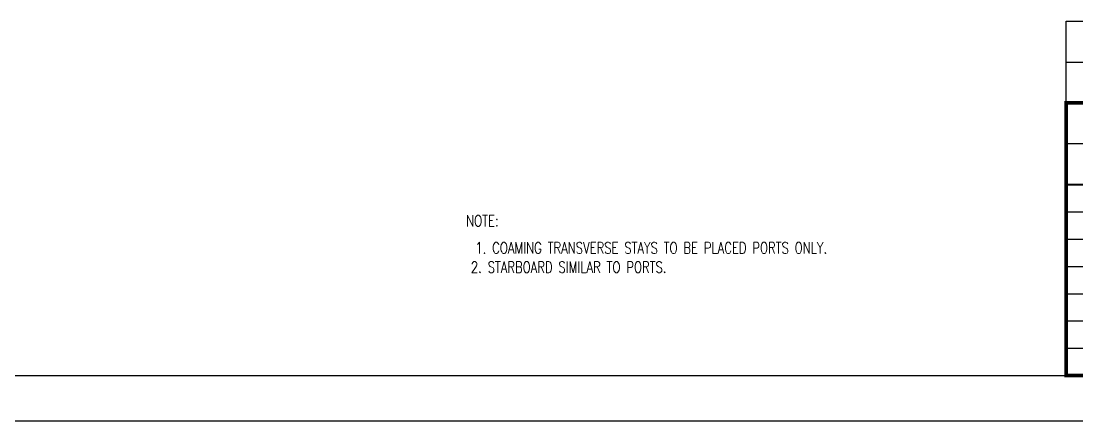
# Model space of a CAD drawing. Extents: x 373818 to 564480, y 322172 to 634257.
# Drawn here: x 522369 to 545618, y 322272 to 331072 of the extents above; entities that cross this region are included whole.
import ezdxf

# ---------------------------------------------------------------- set-up
doc = ezdxf.new("R2010")
doc.units = 0
doc.header["$LTSCALE"] = 40
doc.header["$MEASUREMENT"] = 0
doc.layers.get('0').update_dxf_attribs({"linetype": 'CONTINUOUS'})
doc.layers.add('BT_ENG', color=7, linetype='CONTINUOUS')
doc.styles.add('ROMANS', font='romans.shx', dxfattribs={"width": 0.75, "height": 250, "bigfont": 'hzdx.shx'})

# ---------------------------------------------------------------- blocks, each defined once
blk = doc.blocks.new('TITLE3')
for p, q in [((-12500, 5100), (-18000, 5100)), ((0, 5100), (-5500, 5100)), ((-15000, 4200), (-15000, 0)), ((-18000, 3600), (-12500, 3600)), ((0, 3300), (-5500, 3300)), ((-18000, 3000), (-12500, 3000)), ((-18000, 2400), (-12500, 2400)), ((-18000, 1800), (-12500, 1800)), ((0, 1800), (-5500, 1800)), ((-18000, 1200), (-12500, 1200)), ((-5500, 0), (-5500, 1200)), ((-18000, 600), (-12500, 600))]:
    blk.add_line(p, q)
at = {"const_width": 80}
blk.add_lwpolyline([(-18000, 0), (0, 0), (0, 6000), (-18000, 6000)], close=True, dxfattribs=at)
at = {"const_width": 40}
for points in [[(-12500, 6000), (-12500, 0)], [(-5500, 6000), (-5500, 0)], [(-18000, 4200), (0, 4200)], [(-5500, 2400), (0, 2400)], [(-12500, 1200), (0, 1200)]]:
    blk.add_lwpolyline(points, dxfattribs=at)

msp = doc.modelspace()

# ---------------------------------------------------------------- linework, layer by layer
for p, q in [((545380.01, 331071.55), (563380.01, 331071.55)), ((545380.01, 329271.55), (545380.01, 331071.55)), ((545380.01, 330171.55), (563380.01, 330171.55))]:
    msp.add_line(p, q)
at = {"color": 2}
msp.add_line((418280.01, 323271.55), (563380.01, 323271.55), dxfattribs=at)
at = {"layer": 'BT_ENG'}
msp.add_line((415780.01, 322271.55), (564380.01, 322271.55), dxfattribs=at)

# ---------------------------------------------------------------- block references
msp.add_blockref('TITLE3', (563380.01, 323271.55))

# ---------------------------------------------------------------- texts
at = {"char_height": 250, "attachment_point": 5, "style": 'ROMANS'}
for s, insert in [('NOTE:', (532526.01, 326675.82)), ('1. COAMING TRANSVERSE STAYS TO BE PLACED PORTS ONLY.', (536245.92, 326078.67)), ('2. STARBOARD SIMILAR TO PORTS.', (534426.36, 325655.19))]:
    msp.add_mtext(s, dxfattribs=dict(at, insert=insert))

doc.saveas('drawing.dxf')
